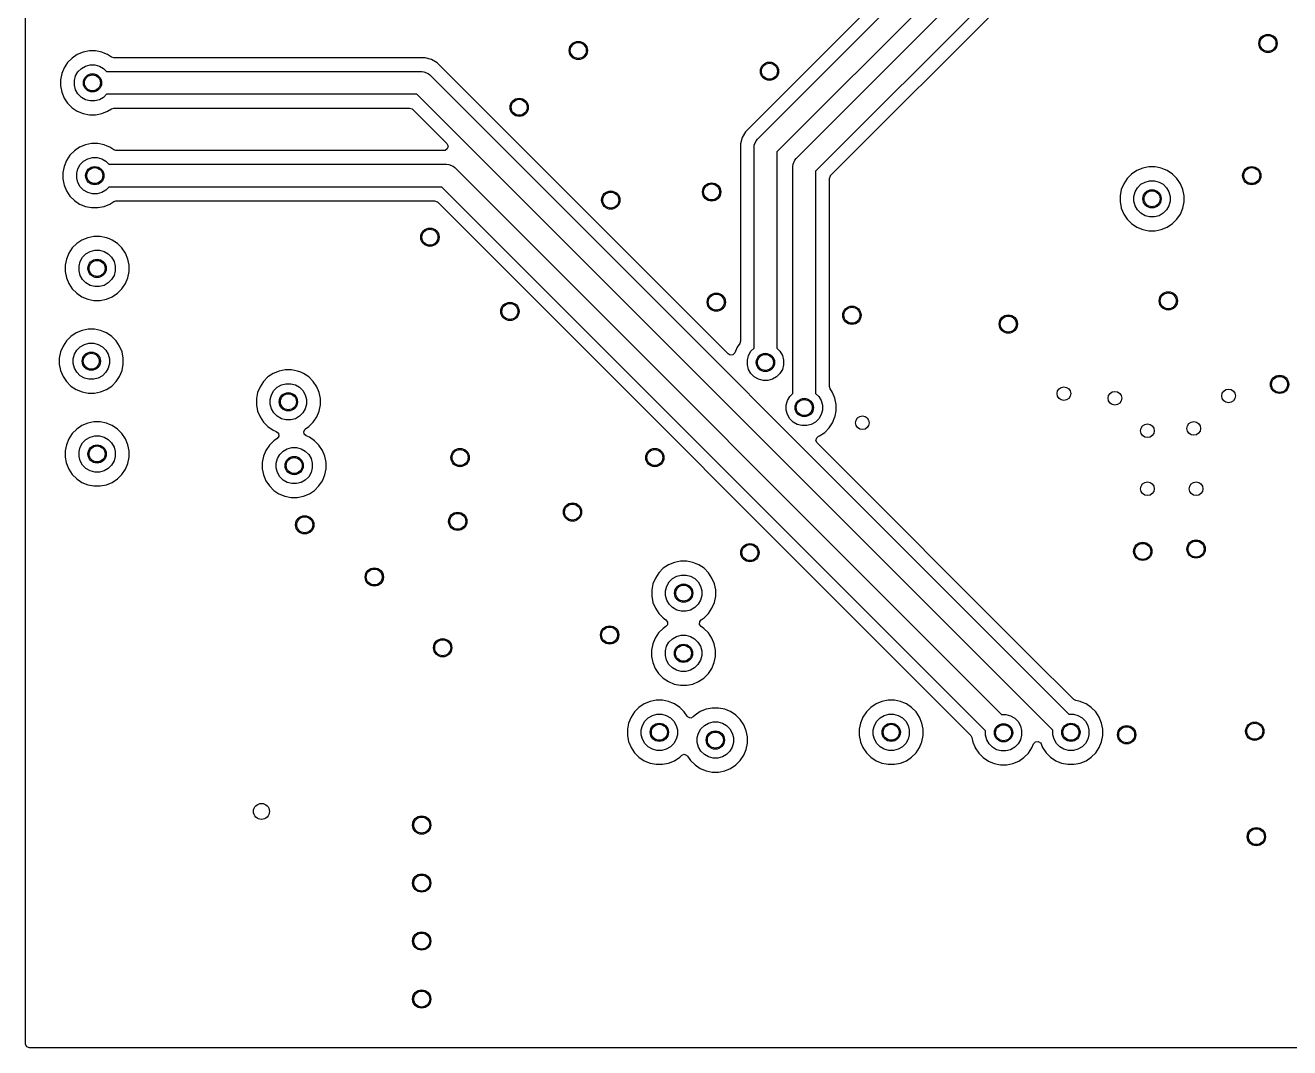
# Model space of a CAD drawing. Extents: x 4.82 to 6.81, y -4.86 to -2.87.
# Drawn here: x 4.823 to 5.914, y -4.857 to -3.975 of the extents above; entities that cross this region are included whole.
import ezdxf

# ---------------------------------------------------------------- set-up
doc = ezdxf.new("R2010")
doc.units = 0
doc.header["$MEASUREMENT"] = 0
doc.layers.add('BLACK', color=7, linetype='CONTINUOUS')

msp = doc.modelspace()

# ---------------------------------------------------------------- linework, layer by layer
at = {"layer": 'BLACK', "linetype": 'CONTINUOUS'}
for p, q in [((5.4545, -4.0734), (5.9629, -3.565)), ((5.974, -3.5818), (5.4713, -4.0845)), ((5.4879, -4.09), (5.8799, -3.698)), ((4.823, -4.0222), (4.823, -3.7097)), ((5.891, -3.7148), (5.5047, -4.101)), ((5.6786, -3.8326), (5.4441, -4.0671)), ((5.5176, -4.1049), (5.7325, -3.89)), ((4.8678, -4.0005), (4.8633, -4.0035)), ((4.8729, -3.9984), (4.8678, -4.0005)), ((4.8678, -4.0005), (4.8678, -4.0005)), ((4.8782, -3.9973), (4.8729, -3.9984)), ((4.8729, -3.9984), (4.8729, -3.9984)), ((4.8836, -3.9973), (4.8782, -3.9973)), ((4.8782, -3.9973), (4.8782, -3.9973)), ((4.8889, -3.9984), (4.8836, -3.9973)), ((4.8836, -3.9973), (4.8836, -3.9973)), ((4.8917, -3.9995), (4.8889, -3.9984)), ((4.8889, -3.9984), (4.8889, -3.9984)), ((4.8889, -3.9984), (4.8889, -3.9984)), ((4.894, -4.0005), (4.8917, -3.9995)), ((4.8972, -4.0027), (4.894, -4.0005)), ((4.894, -4.0005), (4.894, -4.0005)), ((4.894, -4.0005), (4.894, -4.0005)), ((4.8992, -4.0032), (4.8972, -4.0027)), ((4.8565, -4.0119), (4.8544, -4.0169)), ((4.8595, -4.0073), (4.8565, -4.0119)), ((4.8565, -4.0119), (4.8565, -4.0119)), ((4.8633, -4.0035), (4.8595, -4.0073)), ((4.8684, -4.0153), (4.8713, -4.0124)), ((4.8713, -4.0124), (4.8749, -4.0104)), ((4.8749, -4.0104), (4.8788, -4.0093)), ((4.8788, -4.0093), (4.883, -4.0093)), ((4.883, -4.0093), (4.8869, -4.0104)), ((4.8869, -4.0104), (4.8905, -4.0124)), ((4.8905, -4.0124), (4.8931, -4.0151)), ((5.1678, -4.0032), (4.8992, -4.0032)), ((5.1733, -4.0047), (5.1678, -4.0032)), ((5.1782, -4.0076), (5.1733, -4.0047)), ((5.1733, -4.0047), (5.1733, -4.0047)), ((5.4294, -4.2587), (5.1782, -4.0076)), ((4.823, -4.1822), (4.823, -4.0222)), ((4.8544, -4.0169), (4.8533, -4.0222)), ((4.8533, -4.0222), (4.8533, -4.0276)), ((4.8544, -4.0169), (4.8544, -4.0169)), ((4.8653, -4.0229), (4.8664, -4.0189)), ((4.8653, -4.027), (4.8653, -4.0229)), ((4.8664, -4.0189), (4.8684, -4.0153)), ((4.8931, -4.0151), (5.1649, -4.0151)), ((5.1649, -4.0151), (5.1668, -4.0153)), ((5.1668, -4.0153), (5.1704, -4.0167)), ((5.1704, -4.0167), (5.1704, -4.0167)), ((5.1704, -4.0167), (5.1719, -4.018)), ((5.1719, -4.018), (5.7232, -4.5693)), ((4.8533, -4.0276), (4.8544, -4.033)), ((4.8544, -4.033), (4.8544, -4.033)), ((4.8544, -4.033), (4.8565, -4.038)), ((4.8664, -4.0309), (4.8653, -4.027)), ((4.8684, -4.0345), (4.8664, -4.0309)), ((4.8713, -4.0374), (4.8684, -4.0345)), ((4.8931, -4.0348), (4.8905, -4.0374)), ((5.1608, -4.0348), (4.8931, -4.0348)), ((5.7093, -4.5832), (5.1608, -4.0348)), ((4.8565, -4.038), (4.8595, -4.0425)), ((4.8595, -4.0425), (4.8633, -4.0463)), ((4.8633, -4.0463), (4.8678, -4.0494)), ((4.8749, -4.0395), (4.8713, -4.0374)), ((4.8788, -4.0405), (4.8749, -4.0395)), ((4.883, -4.0405), (4.8788, -4.0405)), ((4.8869, -4.0395), (4.883, -4.0405)), ((4.8905, -4.0374), (4.8869, -4.0395)), ((4.8678, -4.0494), (4.8729, -4.0514)), ((4.8729, -4.0514), (4.8782, -4.0525)), ((4.8782, -4.0525), (4.8782, -4.0525)), ((4.8782, -4.0525), (4.8836, -4.0525)), ((4.8836, -4.0525), (4.8889, -4.0514)), ((4.8836, -4.0525), (4.8836, -4.0525)), ((4.8889, -4.0514), (4.894, -4.0494)), ((4.894, -4.0494), (4.8972, -4.0472)), ((4.8972, -4.0472), (4.8992, -4.0466)), ((4.8992, -4.0466), (5.1545, -4.0466)), ((5.1545, -4.0466), (5.1567, -4.0474)), ((5.1567, -4.0474), (5.157, -4.0476)), ((5.157, -4.0476), (5.1866, -4.0773)), ((5.4441, -4.0671), (5.4412, -4.072)), ((4.8749, -4.0784), (4.8698, -4.0805)), ((4.8802, -4.0773), (4.8749, -4.0784)), ((4.8749, -4.0784), (4.8749, -4.0784)), ((4.8856, -4.0773), (4.8802, -4.0773)), ((4.8802, -4.0773), (4.8802, -4.0773)), ((4.8909, -4.0784), (4.8856, -4.0773)), ((4.8856, -4.0773), (4.8856, -4.0773)), ((4.8937, -4.0795), (4.8909, -4.0784)), ((4.8909, -4.0784), (4.8909, -4.0784)), ((4.8909, -4.0784), (4.8909, -4.0784)), ((5.1866, -4.0773), (5.1876, -4.0794)), ((5.4412, -4.072), (5.4398, -4.0775)), ((5.4398, -4.0775), (5.4398, -4.2477)), ((5.4412, -4.072), (5.4412, -4.072)), ((5.4516, -4.0804), (5.4518, -4.0785)), ((5.4518, -4.0785), (5.4533, -4.0749)), ((5.4533, -4.0749), (5.4545, -4.0734)), ((5.4533, -4.0749), (5.4533, -4.0749)), ((4.8615, -4.0873), (4.8585, -4.0919)), ((4.8653, -4.0835), (4.8615, -4.0873)), ((4.8698, -4.0805), (4.8653, -4.0835)), ((4.8698, -4.0805), (4.8698, -4.0805)), ((4.8769, -4.0904), (4.8808, -4.0893)), ((4.8808, -4.0893), (4.885, -4.0893)), ((4.885, -4.0893), (4.8889, -4.0904)), ((4.896, -4.0805), (4.8937, -4.0795)), ((4.8992, -4.0827), (4.896, -4.0805)), ((4.896, -4.0805), (4.896, -4.0805)), ((4.896, -4.0805), (4.896, -4.0805)), ((4.9012, -4.0832), (4.8992, -4.0827)), ((5.1841, -4.0832), (4.9012, -4.0832)), ((5.185, -4.0831), (5.1841, -4.0832)), ((5.187, -4.0818), (5.185, -4.0831)), ((5.1876, -4.0794), (5.187, -4.0818)), ((5.4516, -4.2538), (5.4516, -4.0804)), ((5.4713, -4.0845), (5.4713, -4.2538)), ((5.4867, -4.0915), (5.4879, -4.09)), ((4.8564, -4.0969), (4.8553, -4.1022)), ((4.8585, -4.0919), (4.8564, -4.0969)), ((4.8564, -4.0969), (4.8564, -4.0969)), ((4.8585, -4.0919), (4.8585, -4.0919)), ((4.8673, -4.1029), (4.8684, -4.0989)), ((4.8684, -4.0989), (4.8704, -4.0953)), ((4.8704, -4.0953), (4.8733, -4.0924)), ((4.8733, -4.0924), (4.8769, -4.0904)), ((4.8889, -4.0904), (4.8925, -4.0924)), ((4.8925, -4.0924), (4.8951, -4.0951)), ((4.8951, -4.0951), (5.1864, -4.0951)), ((5.1864, -4.0951), (5.1884, -4.0953)), ((5.1884, -4.0953), (5.1919, -4.0967)), ((5.1919, -4.0967), (5.1919, -4.0967)), ((5.1919, -4.0967), (5.1934, -4.098)), ((5.1934, -4.098), (5.6651, -4.5697)), ((5.4851, -4.0969), (5.4852, -4.095)), ((5.4851, -4.2927), (5.4851, -4.0969)), ((5.4852, -4.095), (5.4867, -4.0915)), ((5.4867, -4.0915), (5.4867, -4.0915)), ((5.5047, -4.101), (5.5047, -4.2927)), ((5.7818, -4.1005), (5.7773, -4.1035)), ((5.7869, -4.0984), (5.7818, -4.1005)), ((5.7818, -4.1005), (5.7818, -4.1005)), ((5.7922, -4.0973), (5.7869, -4.0984)), ((5.7869, -4.0984), (5.7869, -4.0984)), ((5.7976, -4.0973), (5.7922, -4.0973)), ((5.7922, -4.0973), (5.7922, -4.0973)), ((5.8029, -4.0984), (5.7976, -4.0973)), ((5.7976, -4.0973), (5.7976, -4.0973)), ((5.8057, -4.0995), (5.8029, -4.0984)), ((5.8029, -4.0984), (5.8029, -4.0984)), ((5.8029, -4.0984), (5.8029, -4.0984)), ((5.808, -4.1005), (5.8057, -4.0995)), ((5.8125, -4.1035), (5.808, -4.1005)), ((5.808, -4.1005), (5.808, -4.1005)), ((5.808, -4.1005), (5.808, -4.1005)), ((4.8553, -4.1022), (4.8553, -4.1076)), ((4.8553, -4.1076), (4.8562, -4.1119)), ((4.8562, -4.1119), (4.8564, -4.113)), ((4.8673, -4.107), (4.8673, -4.1029)), ((4.8684, -4.1109), (4.8673, -4.107)), ((4.8704, -4.1145), (4.8684, -4.1109)), ((5.5166, -4.1073), (5.5174, -4.1051)), ((5.5166, -4.1222), (5.5166, -4.1073)), ((5.5174, -4.1051), (5.5176, -4.1049)), ((5.7705, -4.1119), (5.7684, -4.1169)), ((5.7735, -4.1073), (5.7705, -4.1119)), ((5.7705, -4.1119), (5.7705, -4.1119)), ((5.7773, -4.1035), (5.7735, -4.1073)), ((5.7853, -4.1124), (5.7889, -4.1104)), ((5.7889, -4.1104), (5.7928, -4.1093)), ((5.7928, -4.1093), (5.797, -4.1093)), ((5.797, -4.1093), (5.8009, -4.1104)), ((5.8009, -4.1104), (5.8045, -4.1124)), ((5.8163, -4.1073), (5.8125, -4.1035)), ((5.8193, -4.1119), (5.8163, -4.1073)), ((5.8214, -4.1169), (5.8193, -4.1119)), ((4.8564, -4.113), (4.8585, -4.118)), ((4.8585, -4.118), (4.8615, -4.1225)), ((4.8615, -4.1225), (4.8653, -4.1263)), ((4.8733, -4.1174), (4.8704, -4.1145)), ((4.8769, -4.1195), (4.8733, -4.1174)), ((4.8808, -4.1205), (4.8769, -4.1195)), ((4.885, -4.1205), (4.8808, -4.1205)), ((4.8889, -4.1195), (4.885, -4.1205)), ((4.8925, -4.1174), (4.8889, -4.1195)), ((4.8951, -4.1148), (4.8925, -4.1174)), ((5.1824, -4.1148), (4.8951, -4.1148)), ((5.6512, -4.5836), (5.1824, -4.1148)), ((5.5166, -4.2867), (5.5166, -4.1222)), ((5.7684, -4.1169), (5.7673, -4.1222)), ((5.7673, -4.1222), (5.7673, -4.1276)), ((5.7684, -4.1169), (5.7684, -4.1169)), ((5.7793, -4.1229), (5.7804, -4.1189)), ((5.7804, -4.1189), (5.7824, -4.1153)), ((5.7824, -4.1153), (5.7853, -4.1124)), ((5.8045, -4.1124), (5.8074, -4.1153)), ((5.8074, -4.1153), (5.8095, -4.1189)), ((5.8095, -4.1189), (5.8105, -4.1229)), ((5.8225, -4.1222), (5.8214, -4.1169)), ((5.8225, -4.1276), (5.8225, -4.1222)), ((4.8653, -4.1263), (4.8698, -4.1294)), ((4.8698, -4.1294), (4.8749, -4.1314)), ((4.8749, -4.1314), (4.8802, -4.1325)), ((4.8802, -4.1325), (4.8802, -4.1325)), ((4.8802, -4.1325), (4.8856, -4.1325)), ((4.8856, -4.1325), (4.8909, -4.1314)), ((4.8856, -4.1325), (4.8856, -4.1325)), ((4.8909, -4.1314), (4.896, -4.1294)), ((4.896, -4.1294), (4.8992, -4.1272)), ((4.8992, -4.1272), (4.9012, -4.1266)), ((4.9012, -4.1266), (5.176, -4.1266)), ((5.176, -4.1266), (5.1783, -4.1274)), ((5.1783, -4.1274), (5.1785, -4.1276)), ((5.1785, -4.1276), (5.6386, -4.5877)), ((5.7673, -4.1276), (5.7683, -4.1325)), ((5.7683, -4.1325), (5.7684, -4.133)), ((5.7684, -4.133), (5.7705, -4.138)), ((5.7793, -4.127), (5.7793, -4.1229)), ((5.7804, -4.1309), (5.7793, -4.127)), ((5.7824, -4.1345), (5.7804, -4.1309)), ((5.8095, -4.1309), (5.8074, -4.1345)), ((5.8105, -4.127), (5.8095, -4.1309)), ((5.8105, -4.1229), (5.8105, -4.127)), ((5.8193, -4.138), (5.8214, -4.133)), ((5.8214, -4.133), (5.8225, -4.1276)), ((5.7705, -4.138), (5.7735, -4.1425)), ((5.7735, -4.1425), (5.7773, -4.1463)), ((5.7853, -4.1374), (5.7824, -4.1345)), ((5.7889, -4.1395), (5.7853, -4.1374)), ((5.7928, -4.1405), (5.7889, -4.1395)), ((5.797, -4.1405), (5.7928, -4.1405)), ((5.8009, -4.1395), (5.797, -4.1405)), ((5.8045, -4.1374), (5.8009, -4.1395)), ((5.8074, -4.1345), (5.8045, -4.1374)), ((5.8125, -4.1463), (5.8163, -4.1425)), ((5.8163, -4.1425), (5.8193, -4.138)), ((5.7773, -4.1463), (5.7818, -4.1494)), ((5.7818, -4.1494), (5.7869, -4.1514)), ((5.7869, -4.1514), (5.7922, -4.1525)), ((5.7922, -4.1525), (5.7922, -4.1525)), ((5.7922, -4.1525), (5.7976, -4.1525)), ((5.7976, -4.1525), (5.8029, -4.1514)), ((5.7976, -4.1525), (5.7976, -4.1525)), ((5.8029, -4.1514), (5.808, -4.1494)), ((5.808, -4.1494), (5.8125, -4.1463)), ((4.8673, -4.1635), (4.8635, -4.1673)), ((4.8718, -4.1605), (4.8673, -4.1635)), ((4.8769, -4.1584), (4.8718, -4.1605)), ((4.8718, -4.1605), (4.8718, -4.1605)), ((4.8822, -4.1573), (4.8769, -4.1584)), ((4.8769, -4.1584), (4.8769, -4.1584)), ((4.8876, -4.1573), (4.8822, -4.1573)), ((4.8822, -4.1573), (4.8822, -4.1573)), ((4.8929, -4.1584), (4.8876, -4.1573)), ((4.8876, -4.1573), (4.8876, -4.1573)), ((4.8957, -4.1595), (4.8929, -4.1584)), ((4.8929, -4.1584), (4.8929, -4.1584)), ((4.8929, -4.1584), (4.8929, -4.1584)), ((4.898, -4.1605), (4.8957, -4.1595)), ((4.9025, -4.1635), (4.898, -4.1605)), ((4.898, -4.1605), (4.898, -4.1605)), ((4.898, -4.1605), (4.898, -4.1605)), ((4.9063, -4.1673), (4.9025, -4.1635)), ((4.8584, -4.1769), (4.8573, -4.1822)), ((4.8605, -4.1719), (4.8584, -4.1769)), ((4.8584, -4.1769), (4.8584, -4.1769)), ((4.8635, -4.1673), (4.8605, -4.1719)), ((4.8605, -4.1719), (4.8605, -4.1719)), ((4.8704, -4.1789), (4.8724, -4.1753)), ((4.8724, -4.1753), (4.8753, -4.1724)), ((4.8753, -4.1724), (4.8789, -4.1704)), ((4.8789, -4.1704), (4.8828, -4.1693)), ((4.8828, -4.1693), (4.887, -4.1693)), ((4.887, -4.1693), (4.8909, -4.1704)), ((4.8909, -4.1704), (4.8945, -4.1724)), ((4.8945, -4.1724), (4.8974, -4.1753)), ((4.8974, -4.1753), (4.8995, -4.1789)), ((4.9093, -4.1719), (4.9063, -4.1673)), ((4.9114, -4.1769), (4.9093, -4.1719)), ((4.9125, -4.1822), (4.9114, -4.1769)), ((4.823, -4.2622), (4.823, -4.1822)), ((4.8573, -4.1822), (4.8573, -4.1876)), ((4.8573, -4.1876), (4.8584, -4.193)), ((4.8693, -4.1829), (4.8704, -4.1789)), ((4.8693, -4.187), (4.8693, -4.1829)), ((4.8704, -4.1909), (4.8693, -4.187)), ((4.8995, -4.1789), (4.9005, -4.1829)), ((4.9005, -4.187), (4.8995, -4.1909)), ((4.9005, -4.1829), (4.9005, -4.187)), ((4.9114, -4.193), (4.9125, -4.1876)), ((4.9125, -4.1876), (4.9125, -4.1822)), ((4.8584, -4.193), (4.8584, -4.193)), ((4.8584, -4.193), (4.8605, -4.198)), ((4.8605, -4.198), (4.8635, -4.2025)), ((4.8724, -4.1945), (4.8704, -4.1909)), ((4.8753, -4.1974), (4.8724, -4.1945)), ((4.8789, -4.1995), (4.8753, -4.1974)), ((4.8945, -4.1974), (4.8909, -4.1995)), ((4.8974, -4.1945), (4.8945, -4.1974)), ((4.8995, -4.1909), (4.8974, -4.1945)), ((4.9063, -4.2025), (4.9093, -4.198)), ((4.9093, -4.198), (4.9114, -4.193)), ((4.8635, -4.2025), (4.8673, -4.2063)), ((4.8673, -4.2063), (4.8718, -4.2094)), ((4.8718, -4.2094), (4.8769, -4.2114)), ((4.8828, -4.2005), (4.8789, -4.1995)), ((4.887, -4.2005), (4.8828, -4.2005)), ((4.8909, -4.1995), (4.887, -4.2005)), ((4.8929, -4.2114), (4.898, -4.2094)), ((4.898, -4.2094), (4.9025, -4.2063)), ((4.9025, -4.2063), (4.9063, -4.2025)), ((4.8769, -4.2114), (4.8822, -4.2125)), ((4.8822, -4.2125), (4.8822, -4.2125)), ((4.8822, -4.2125), (4.8876, -4.2125)), ((4.8876, -4.2125), (4.8929, -4.2114)), ((4.8876, -4.2125), (4.8876, -4.2125)), ((4.8668, -4.2405), (4.8623, -4.2435)), ((4.8719, -4.2384), (4.8668, -4.2405)), ((4.8668, -4.2405), (4.8668, -4.2405)), ((4.8772, -4.2373), (4.8719, -4.2384)), ((4.8719, -4.2384), (4.8719, -4.2384)), ((4.8826, -4.2373), (4.8772, -4.2373)), ((4.8772, -4.2373), (4.8772, -4.2373)), ((4.8879, -4.2384), (4.8826, -4.2373)), ((4.8826, -4.2373), (4.8826, -4.2373)), ((4.8907, -4.2395), (4.8879, -4.2384)), ((4.8879, -4.2384), (4.8879, -4.2384)), ((4.8879, -4.2384), (4.8879, -4.2384)), ((4.893, -4.2405), (4.8907, -4.2395)), ((4.8975, -4.2435), (4.893, -4.2405)), ((4.893, -4.2405), (4.893, -4.2405)), ((4.893, -4.2405), (4.893, -4.2405)), ((4.8555, -4.2519), (4.8534, -4.2569)), ((4.8585, -4.2473), (4.8555, -4.2519)), ((4.8555, -4.2519), (4.8555, -4.2519)), ((4.8623, -4.2435), (4.8585, -4.2473)), ((4.8674, -4.2553), (4.8703, -4.2524)), ((4.8703, -4.2524), (4.8739, -4.2504)), ((4.8739, -4.2504), (4.8778, -4.2493)), ((4.8778, -4.2493), (4.882, -4.2493)), ((4.882, -4.2493), (4.8859, -4.2504)), ((4.8859, -4.2504), (4.8895, -4.2524)), ((4.8895, -4.2524), (4.8924, -4.2553)), ((4.9013, -4.2473), (4.8975, -4.2435)), ((4.9043, -4.2519), (4.9013, -4.2473)), ((4.9064, -4.2569), (4.9043, -4.2519)), ((5.437, -4.2529), (5.4351, -4.2576)), ((5.4392, -4.2497), (5.437, -4.2529)), ((5.437, -4.2529), (5.437, -4.2529)), ((5.4398, -4.2477), (5.4392, -4.2497)), ((4.823, -4.2972), (4.823, -4.2622)), ((4.8534, -4.2569), (4.8523, -4.2622)), ((4.8523, -4.2622), (4.8523, -4.2676)), ((4.8534, -4.2569), (4.8534, -4.2569)), ((4.8643, -4.2629), (4.8654, -4.2589)), ((4.8643, -4.267), (4.8643, -4.2629)), ((4.8654, -4.2589), (4.8674, -4.2553)), ((4.8924, -4.2553), (4.8945, -4.2589)), ((4.8945, -4.2589), (4.8955, -4.2629)), ((4.8955, -4.2629), (4.8955, -4.267)), ((4.9075, -4.2622), (4.9064, -4.2569)), ((4.9075, -4.2676), (4.9075, -4.2622)), ((5.4311, -4.2597), (5.4294, -4.2587)), ((5.4334, -4.2594), (5.4311, -4.2597)), ((5.4351, -4.2576), (5.4334, -4.2594)), ((5.4458, -4.2639), (5.4469, -4.26)), ((5.4458, -4.268), (5.4458, -4.2639)), ((5.4469, -4.26), (5.4489, -4.2564)), ((5.4489, -4.2564), (5.4516, -4.2538)), ((5.4713, -4.2538), (5.4739, -4.2564)), ((5.4739, -4.2564), (5.476, -4.26)), ((5.476, -4.26), (5.477, -4.2639)), ((5.477, -4.2639), (5.477, -4.268)), ((4.8523, -4.2676), (4.8534, -4.273)), ((4.8534, -4.273), (4.8534, -4.273)), ((4.8534, -4.273), (4.8555, -4.278)), ((4.8654, -4.2709), (4.8643, -4.267)), ((4.8674, -4.2745), (4.8654, -4.2709)), ((4.8703, -4.2774), (4.8674, -4.2745)), ((4.8924, -4.2745), (4.8895, -4.2774)), ((4.8945, -4.2709), (4.8924, -4.2745)), ((4.8955, -4.267), (4.8945, -4.2709)), ((4.9043, -4.278), (4.9064, -4.273)), ((4.9064, -4.273), (4.9075, -4.2676)), ((5.0368, -4.2755), (5.0323, -4.2785)), ((5.0419, -4.2734), (5.0368, -4.2755)), ((5.0368, -4.2755), (5.0368, -4.2755)), ((5.0472, -4.2723), (5.0419, -4.2734)), ((5.0419, -4.2734), (5.0419, -4.2734)), ((5.0526, -4.2723), (5.0472, -4.2723)), ((5.0472, -4.2723), (5.0472, -4.2723)), ((5.0579, -4.2734), (5.0526, -4.2723)), ((5.0526, -4.2723), (5.0526, -4.2723)), ((5.0607, -4.2745), (5.0579, -4.2734)), ((5.0579, -4.2734), (5.0579, -4.2734)), ((5.0579, -4.2734), (5.0579, -4.2734)), ((5.063, -4.2755), (5.0607, -4.2745)), ((5.0675, -4.2785), (5.063, -4.2755)), ((5.063, -4.2755), (5.063, -4.2755)), ((5.063, -4.2755), (5.063, -4.2755)), ((5.4469, -4.272), (5.4458, -4.268)), ((5.4489, -4.2756), (5.4469, -4.272)), ((5.476, -4.272), (5.4739, -4.2756)), ((5.477, -4.268), (5.476, -4.272)), ((4.8555, -4.278), (4.8585, -4.2825)), ((4.8585, -4.2825), (4.8623, -4.2863)), ((4.8623, -4.2863), (4.8668, -4.2894)), ((4.8739, -4.2795), (4.8703, -4.2774)), ((4.8778, -4.2805), (4.8739, -4.2795)), ((4.882, -4.2805), (4.8778, -4.2805)), ((4.8859, -4.2795), (4.882, -4.2805)), ((4.8895, -4.2774), (4.8859, -4.2795)), ((4.893, -4.2894), (4.8975, -4.2863)), ((4.8975, -4.2863), (4.9013, -4.2825)), ((4.9013, -4.2825), (4.9043, -4.278)), ((5.0285, -4.2823), (5.0255, -4.2869)), ((5.0323, -4.2785), (5.0285, -4.2823)), ((5.0403, -4.2874), (5.0439, -4.2854)), ((5.0439, -4.2854), (5.0478, -4.2843)), ((5.0478, -4.2843), (5.052, -4.2843)), ((5.052, -4.2843), (5.0559, -4.2854)), ((5.0559, -4.2854), (5.0595, -4.2874)), ((5.0713, -4.2823), (5.0675, -4.2785)), ((5.0743, -4.2869), (5.0713, -4.2823)), ((5.4518, -4.2785), (5.4489, -4.2756)), ((5.4554, -4.2805), (5.4518, -4.2785)), ((5.4594, -4.2816), (5.4554, -4.2805)), ((5.4635, -4.2816), (5.4594, -4.2816)), ((5.4675, -4.2805), (5.4635, -4.2816)), ((5.471, -4.2785), (5.4675, -4.2805)), ((5.4739, -4.2756), (5.471, -4.2785)), ((4.823, -4.3422), (4.823, -4.2972)), ((4.8668, -4.2894), (4.8719, -4.2914)), ((4.8719, -4.2914), (4.8772, -4.2925)), ((4.8772, -4.2925), (4.8772, -4.2925)), ((4.8772, -4.2925), (4.8826, -4.2925)), ((4.8826, -4.2925), (4.8879, -4.2914)), ((4.8826, -4.2925), (4.8826, -4.2925)), ((4.8879, -4.2914), (4.893, -4.2894)), ((5.0234, -4.2919), (5.0223, -4.2972)), ((5.0223, -4.2972), (5.0223, -4.3026)), ((5.0255, -4.2869), (5.0234, -4.2919)), ((5.0234, -4.2919), (5.0234, -4.2919)), ((5.0255, -4.2869), (5.0255, -4.2869)), ((5.0343, -4.2979), (5.0354, -4.2939)), ((5.0354, -4.2939), (5.0374, -4.2903)), ((5.0374, -4.2903), (5.0403, -4.2874)), ((5.0595, -4.2874), (5.0624, -4.2903)), ((5.0624, -4.2903), (5.0645, -4.2939)), ((5.0645, -4.2939), (5.0655, -4.2979)), ((5.0764, -4.2919), (5.0743, -4.2869)), ((5.0775, -4.2972), (5.0764, -4.2919)), ((5.0775, -4.3026), (5.0775, -4.2972)), ((5.4804, -4.2989), (5.4824, -4.2953)), ((5.4824, -4.2953), (5.4851, -4.2927)), ((5.5047, -4.2927), (5.5074, -4.2953)), ((5.5074, -4.2953), (5.5095, -4.2989)), ((5.5172, -4.2886), (5.5166, -4.2867)), ((5.5184, -4.2905), (5.5172, -4.2886)), ((5.5193, -4.2919), (5.5184, -4.2905)), ((5.5214, -4.2969), (5.5193, -4.2919)), ((5.5225, -4.3022), (5.5214, -4.2969)), ((5.0223, -4.3026), (5.0234, -4.308)), ((5.0234, -4.308), (5.0234, -4.308)), ((5.0234, -4.308), (5.0255, -4.313)), ((5.0343, -4.302), (5.0343, -4.2979)), ((5.0354, -4.3059), (5.0343, -4.302)), ((5.0374, -4.3095), (5.0354, -4.3059)), ((5.0645, -4.3059), (5.0624, -4.3095)), ((5.0655, -4.302), (5.0645, -4.3059)), ((5.0655, -4.2979), (5.0655, -4.302)), ((5.0743, -4.313), (5.0764, -4.308)), ((5.0764, -4.308), (5.0775, -4.3026)), ((5.4793, -4.3029), (5.4804, -4.2989)), ((5.4793, -4.307), (5.4793, -4.3029)), ((5.4804, -4.3109), (5.4793, -4.307)), ((5.5095, -4.2989), (5.5105, -4.3029)), ((5.5105, -4.307), (5.5095, -4.3109)), ((5.5105, -4.3029), (5.5105, -4.307)), ((5.5216, -4.3122), (5.5225, -4.3076)), ((5.5225, -4.3076), (5.5225, -4.3022)), ((4.8769, -4.3184), (4.8718, -4.3205)), ((4.8822, -4.3173), (4.8769, -4.3184)), ((4.8769, -4.3184), (4.8769, -4.3184)), ((4.8876, -4.3173), (4.8822, -4.3173)), ((4.8822, -4.3173), (4.8822, -4.3173)), ((4.8929, -4.3184), (4.8876, -4.3173)), ((4.8876, -4.3173), (4.8876, -4.3173)), ((4.8957, -4.3195), (4.8929, -4.3184)), ((4.8929, -4.3184), (4.8929, -4.3184)), ((4.8929, -4.3184), (4.8929, -4.3184)), ((5.0255, -4.313), (5.0255, -4.313)), ((5.0255, -4.313), (5.0285, -4.3175)), ((5.0285, -4.3175), (5.0323, -4.3213)), ((5.0403, -4.3124), (5.0374, -4.3095)), ((5.0439, -4.3145), (5.0403, -4.3124)), ((5.0478, -4.3155), (5.0439, -4.3145)), ((5.052, -4.3155), (5.0478, -4.3155)), ((5.0559, -4.3145), (5.052, -4.3155)), ((5.0595, -4.3124), (5.0559, -4.3145)), ((5.0624, -4.3095), (5.0595, -4.3124)), ((5.0675, -4.3213), (5.0713, -4.3175)), ((5.0713, -4.3175), (5.0743, -4.313)), ((5.4824, -4.3145), (5.4804, -4.3109)), ((5.4853, -4.3174), (5.4824, -4.3145)), ((5.4889, -4.3195), (5.4853, -4.3174)), ((5.5045, -4.3174), (5.5009, -4.3195)), ((5.5074, -4.3145), (5.5045, -4.3174)), ((5.5095, -4.3109), (5.5074, -4.3145)), ((5.5163, -4.3225), (5.5193, -4.318)), ((5.5193, -4.318), (5.5214, -4.313)), ((5.5214, -4.313), (5.5216, -4.3122)), ((4.8635, -4.3273), (4.8605, -4.3319)), ((4.8673, -4.3235), (4.8635, -4.3273)), ((4.8718, -4.3205), (4.8673, -4.3235)), ((4.8718, -4.3205), (4.8718, -4.3205)), ((4.8789, -4.3304), (4.8828, -4.3293)), ((4.8828, -4.3293), (4.887, -4.3293)), ((4.887, -4.3293), (4.8909, -4.3304)), ((4.898, -4.3205), (4.8957, -4.3195)), ((4.9025, -4.3235), (4.898, -4.3205)), ((4.898, -4.3205), (4.898, -4.3205)), ((4.898, -4.3205), (4.898, -4.3205)), ((4.9063, -4.3273), (4.9025, -4.3235)), ((4.9093, -4.3319), (4.9063, -4.3273)), ((5.0323, -4.3213), (5.0368, -4.3244)), ((5.0368, -4.3244), (5.0395, -4.3255)), ((5.0395, -4.3255), (5.0413, -4.3271)), ((5.0416, -4.3295), (5.0403, -4.3315)), ((5.0413, -4.3271), (5.0416, -4.3295)), ((5.0632, -4.3254), (5.0645, -4.3234)), ((5.0635, -4.3278), (5.0632, -4.3254)), ((5.0653, -4.3294), (5.0635, -4.3278)), ((5.0645, -4.3234), (5.0647, -4.3232)), ((5.0647, -4.3232), (5.0675, -4.3213)), ((5.068, -4.3305), (5.0653, -4.3294)), ((5.4928, -4.3205), (5.4889, -4.3195)), ((5.497, -4.3205), (5.4928, -4.3205)), ((5.5009, -4.3195), (5.497, -4.3205)), ((5.5056, -4.3309), (5.5072, -4.3297)), ((5.5072, -4.3297), (5.508, -4.3294)), ((5.508, -4.3294), (5.5125, -4.3263)), ((5.5125, -4.3263), (5.5163, -4.3225)), ((4.8584, -4.3369), (4.8573, -4.3422)), ((4.8605, -4.3319), (4.8584, -4.3369)), ((4.8584, -4.3369), (4.8584, -4.3369)), ((4.8605, -4.3319), (4.8605, -4.3319)), ((4.8693, -4.3429), (4.8704, -4.3389)), ((4.8704, -4.3389), (4.8724, -4.3353)), ((4.8724, -4.3353), (4.8753, -4.3324)), ((4.8753, -4.3324), (4.8789, -4.3304)), ((4.8909, -4.3304), (4.8945, -4.3324)), ((4.8945, -4.3324), (4.8974, -4.3353)), ((4.8974, -4.3353), (4.8995, -4.3389)), ((4.8995, -4.3389), (4.9005, -4.3429)), ((4.9114, -4.3369), (4.9093, -4.3319)), ((4.9125, -4.3422), (4.9114, -4.3369)), ((5.0335, -4.3373), (5.0305, -4.3419)), ((5.0373, -4.3335), (5.0335, -4.3373)), ((5.0401, -4.3316), (5.0373, -4.3335)), ((5.0403, -4.3315), (5.0401, -4.3316)), ((5.0453, -4.3424), (5.0489, -4.3404)), ((5.0489, -4.3404), (5.0528, -4.3393)), ((5.0528, -4.3393), (5.057, -4.3393)), ((5.057, -4.3393), (5.0609, -4.3404)), ((5.0609, -4.3404), (5.0645, -4.3424)), ((5.0725, -4.3335), (5.068, -4.3305)), ((5.068, -4.3305), (5.068, -4.3305)), ((5.068, -4.3305), (5.068, -4.3305)), ((5.0763, -4.3373), (5.0725, -4.3335)), ((5.0793, -4.3419), (5.0763, -4.3373)), ((5.505, -4.3332), (5.5056, -4.3309)), ((5.506, -4.3354), (5.505, -4.3332)), ((5.6906, -4.52), (5.506, -4.3354)), ((4.823, -4.514), (4.823, -4.3422)), ((4.8573, -4.3422), (4.8573, -4.3476)), ((4.8573, -4.3476), (4.8582, -4.3522)), ((4.8693, -4.347), (4.8693, -4.3429)), ((4.8704, -4.3509), (4.8693, -4.347)), ((4.8724, -4.3545), (4.8704, -4.3509)), ((4.8995, -4.3509), (4.8974, -4.3545)), ((4.9005, -4.347), (4.8995, -4.3509)), ((4.9005, -4.3429), (4.9005, -4.347)), ((4.9114, -4.353), (4.9125, -4.3476)), ((4.9125, -4.3476), (4.9125, -4.3422)), ((5.0284, -4.3469), (5.0273, -4.3522)), ((5.0305, -4.3419), (5.0284, -4.3469)), ((5.0284, -4.3469), (5.0284, -4.3469)), ((5.0305, -4.3419), (5.0305, -4.3419)), ((5.0393, -4.3529), (5.0404, -4.3489)), ((5.0404, -4.3489), (5.0424, -4.3453)), ((5.0424, -4.3453), (5.0453, -4.3424)), ((5.0645, -4.3424), (5.0674, -4.3453)), ((5.0674, -4.3453), (5.0695, -4.3489)), ((5.0695, -4.3489), (5.0705, -4.3529)), ((5.0814, -4.3469), (5.0793, -4.3419)), ((5.0825, -4.3522), (5.0814, -4.3469)), ((4.8582, -4.3522), (4.8584, -4.353)), ((4.8584, -4.353), (4.8605, -4.358)), ((4.8605, -4.358), (4.8635, -4.3625)), ((4.8635, -4.3625), (4.8673, -4.3663)), ((4.8753, -4.3574), (4.8724, -4.3545)), ((4.8789, -4.3595), (4.8753, -4.3574)), ((4.8828, -4.3605), (4.8789, -4.3595)), ((4.887, -4.3605), (4.8828, -4.3605)), ((4.8909, -4.3595), (4.887, -4.3605)), ((4.8945, -4.3574), (4.8909, -4.3595)), ((4.8974, -4.3545), (4.8945, -4.3574)), ((4.9025, -4.3663), (4.9063, -4.3625)), ((4.9063, -4.3625), (4.9093, -4.358)), ((4.9093, -4.358), (4.9114, -4.353)), ((5.0273, -4.3522), (5.0273, -4.3576)), ((5.0273, -4.3576), (5.0284, -4.363)), ((5.0393, -4.357), (5.0393, -4.3529)), ((5.0404, -4.3609), (5.0393, -4.357)), ((5.0424, -4.3645), (5.0404, -4.3609)), ((5.0695, -4.3609), (5.0674, -4.3645)), ((5.0705, -4.357), (5.0695, -4.3609)), ((5.0705, -4.3529), (5.0705, -4.357)), ((5.0814, -4.363), (5.0825, -4.3576)), ((5.0825, -4.3576), (5.0825, -4.3522)), ((4.8673, -4.3663), (4.8718, -4.3694)), ((4.8718, -4.3694), (4.8769, -4.3714)), ((4.8769, -4.3714), (4.8822, -4.3725)), ((4.8822, -4.3725), (4.8822, -4.3725)), ((4.8822, -4.3725), (4.8876, -4.3725)), ((4.8876, -4.3725), (4.8929, -4.3714)), ((4.8876, -4.3725), (4.8876, -4.3725)), ((4.8929, -4.3714), (4.898, -4.3694)), ((4.898, -4.3694), (4.9025, -4.3663)), ((5.0284, -4.363), (5.0284, -4.363)), ((5.0284, -4.363), (5.0305, -4.368)), ((5.0305, -4.368), (5.0335, -4.3725)), ((5.0335, -4.3725), (5.0373, -4.3763)), ((5.0453, -4.3674), (5.0424, -4.3645)), ((5.0489, -4.3695), (5.0453, -4.3674)), ((5.0528, -4.3705), (5.0489, -4.3695)), ((5.057, -4.3705), (5.0528, -4.3705)), ((5.0609, -4.3695), (5.057, -4.3705)), ((5.0645, -4.3674), (5.0609, -4.3695)), ((5.0674, -4.3645), (5.0645, -4.3674)), ((5.0725, -4.3763), (5.0763, -4.3725)), ((5.0763, -4.3725), (5.0793, -4.368)), ((5.0793, -4.368), (5.0814, -4.363)), ((5.0373, -4.3763), (5.0418, -4.3794)), ((5.0418, -4.3794), (5.0469, -4.3814)), ((5.0469, -4.3814), (5.0522, -4.3825)), ((5.0522, -4.3825), (5.0522, -4.3825)), ((5.0522, -4.3825), (5.0576, -4.3825)), ((5.0576, -4.3825), (5.0629, -4.3814)), ((5.0576, -4.3825), (5.0576, -4.3825)), ((5.0629, -4.3814), (5.068, -4.3794)), ((5.068, -4.3794), (5.0725, -4.3763)), ((5.3829, -4.4384), (5.3778, -4.4405)), ((5.3882, -4.4373), (5.3829, -4.4384)), ((5.3829, -4.4384), (5.3829, -4.4384)), ((5.3936, -4.4373), (5.3882, -4.4373)), ((5.3882, -4.4373), (5.3882, -4.4373)), ((5.3989, -4.4384), (5.3936, -4.4373)), ((5.3936, -4.4373), (5.3936, -4.4373)), ((5.4017, -4.4395), (5.3989, -4.4384)), ((5.3989, -4.4384), (5.3989, -4.4384)), ((5.3989, -4.4384), (5.3989, -4.4384)), ((5.3695, -4.4473), (5.3665, -4.4519)), ((5.3733, -4.4435), (5.3695, -4.4473)), ((5.3778, -4.4405), (5.3733, -4.4435)), ((5.3778, -4.4405), (5.3778, -4.4405)), ((5.3849, -4.4504), (5.3888, -4.4493)), ((5.3888, -4.4493), (5.393, -4.4493)), ((5.393, -4.4493), (5.3969, -4.4504)), ((5.404, -4.4405), (5.4017, -4.4395)), ((5.4085, -4.4435), (5.404, -4.4405)), ((5.404, -4.4405), (5.404, -4.4405)), ((5.404, -4.4405), (5.404, -4.4405)), ((5.4123, -4.4473), (5.4085, -4.4435)), ((5.4153, -4.4519), (5.4123, -4.4473)), ((5.3644, -4.4569), (5.3633, -4.4622)), ((5.3665, -4.4519), (5.3644, -4.4569)), ((5.3644, -4.4569), (5.3644, -4.4569)), ((5.3665, -4.4519), (5.3665, -4.4519)), ((5.3753, -4.4629), (5.3764, -4.4589)), ((5.3764, -4.4589), (5.3784, -4.4553)), ((5.3784, -4.4553), (5.3813, -4.4524)), ((5.3813, -4.4524), (5.3849, -4.4504)), ((5.3969, -4.4504), (5.4005, -4.4524)), ((5.4005, -4.4524), (5.4034, -4.4553)), ((5.4034, -4.4553), (5.4055, -4.4589)), ((5.4055, -4.4589), (5.4065, -4.4629)), ((5.4174, -4.4569), (5.4153, -4.4519)), ((5.4185, -4.4622), (5.4174, -4.4569)), ((5.3633, -4.4622), (5.3633, -4.4676)), ((5.3633, -4.4676), (5.3644, -4.473)), ((5.3753, -4.467), (5.3753, -4.4629)), ((5.3764, -4.4709), (5.3753, -4.467)), ((5.3784, -4.4745), (5.3764, -4.4709)), ((5.4055, -4.4709), (5.4034, -4.4745)), ((5.4065, -4.467), (5.4055, -4.4709)), ((5.4065, -4.4629), (5.4065, -4.467)), ((5.4174, -4.473), (5.4185, -4.4676)), ((5.4185, -4.4676), (5.4185, -4.4622)), ((5.3644, -4.473), (5.3644, -4.473)), ((5.3644, -4.473), (5.3665, -4.478)), ((5.3665, -4.478), (5.3695, -4.4825)), ((5.3695, -4.4825), (5.3733, -4.4863)), ((5.3813, -4.4774), (5.3784, -4.4745)), ((5.3849, -4.4795), (5.3813, -4.4774)), ((5.3888, -4.4805), (5.3849, -4.4795)), ((5.393, -4.4805), (5.3888, -4.4805)), ((5.3969, -4.4795), (5.393, -4.4805)), ((5.4005, -4.4774), (5.3969, -4.4795)), ((5.4034, -4.4745), (5.4005, -4.4774)), ((5.4085, -4.4863), (5.4123, -4.4825)), ((5.4123, -4.4825), (5.4153, -4.478)), ((5.4153, -4.478), (5.4174, -4.473)), ((5.3733, -4.4863), (5.3756, -4.4879)), ((5.3756, -4.4879), (5.377, -4.4898)), ((5.3769, -4.4922), (5.3756, -4.4937)), ((5.377, -4.4898), (5.3769, -4.4922)), ((5.4046, -4.4919), (5.4048, -4.4895)), ((5.406, -4.4938), (5.4046, -4.4919)), ((5.4048, -4.4895), (5.406, -4.488)), ((5.406, -4.488), (5.4085, -4.4863)), ((5.3663, -4.5037), (5.3642, -4.5087)), ((5.3693, -4.4992), (5.3663, -4.5037)), ((5.3663, -4.5037), (5.3663, -4.5037)), ((5.3732, -4.4953), (5.3693, -4.4992)), ((5.3756, -4.4937), (5.3732, -4.4953)), ((5.3782, -4.5072), (5.3812, -4.5043)), ((5.3812, -4.5043), (5.3847, -4.5022)), ((5.3847, -4.5022), (5.3887, -4.5011)), ((5.3887, -4.5011), (5.3928, -4.5011)), ((5.3928, -4.5011), (5.3968, -4.5022)), ((5.3968, -4.5022), (5.4003, -4.5043)), ((5.4003, -4.5043), (5.4032, -4.5072)), ((5.4083, -4.4953), (5.406, -4.4938)), ((5.4122, -4.4992), (5.4083, -4.4953)), ((5.4152, -4.5037), (5.4122, -4.4992)), ((5.4173, -4.5087), (5.4152, -4.5037)), ((4.823, -4.5822), (4.823, -4.514)), ((5.3642, -4.5087), (5.3632, -4.514)), ((5.3632, -4.514), (5.3632, -4.5195)), ((5.3642, -4.5087), (5.3642, -4.5087)), ((5.3751, -4.5147), (5.3762, -4.5107)), ((5.3751, -4.5188), (5.3751, -4.5147)), ((5.3762, -4.5107), (5.3782, -4.5072)), ((5.4032, -4.5072), (5.4053, -4.5107)), ((5.4053, -4.5107), (5.4064, -4.5147)), ((5.4064, -4.5147), (5.4064, -4.5188)), ((5.4183, -4.514), (5.4173, -4.5087)), ((5.4183, -4.5195), (5.4183, -4.514)), ((5.3632, -4.5195), (5.3642, -4.5248)), ((5.3642, -4.5248), (5.3642, -4.5248)), ((5.3642, -4.5248), (5.3663, -4.5298)), ((5.3762, -4.5228), (5.3751, -4.5188)), ((5.3782, -4.5263), (5.3762, -4.5228)), ((5.3812, -4.5293), (5.3782, -4.5263)), ((5.4032, -4.5263), (5.4003, -4.5293)), ((5.4053, -4.5228), (5.4032, -4.5263)), ((5.4064, -4.5188), (5.4053, -4.5228)), ((5.4152, -4.5298), (5.4173, -4.5248)), ((5.4173, -4.5248), (5.4183, -4.5195)), ((5.7273, -4.5567), (5.6906, -4.52)), ((5.3663, -4.5298), (5.3693, -4.5343)), ((5.3693, -4.5343), (5.3732, -4.5382)), ((5.3847, -4.5313), (5.3812, -4.5293)), ((5.3887, -4.5324), (5.3847, -4.5313)), ((5.3928, -4.5324), (5.3887, -4.5324)), ((5.3968, -4.5313), (5.3928, -4.5324)), ((5.4003, -4.5293), (5.3968, -4.5313)), ((5.4083, -4.5382), (5.4122, -4.5343)), ((5.4122, -4.5343), (5.4152, -4.5298)), ((5.3732, -4.5382), (5.3777, -4.5412)), ((5.3777, -4.5412), (5.3827, -4.5433)), ((5.3827, -4.5433), (5.388, -4.5443)), ((5.388, -4.5443), (5.388, -4.5443)), ((5.388, -4.5443), (5.3935, -4.5443)), ((5.3935, -4.5443), (5.3988, -4.5433)), ((5.3935, -4.5443), (5.3935, -4.5443)), ((5.3988, -4.5433), (5.4038, -4.5412)), ((5.4038, -4.5412), (5.4083, -4.5382)), ((5.3619, -4.5584), (5.3568, -4.5605)), ((5.3672, -4.5573), (5.3619, -4.5584)), ((5.3619, -4.5584), (5.3619, -4.5584)), ((5.3726, -4.5573), (5.3672, -4.5573)), ((5.3672, -4.5573), (5.3672, -4.5573)), ((5.3779, -4.5584), (5.3726, -4.5573)), ((5.3726, -4.5573), (5.3726, -4.5573)), ((5.3807, -4.5595), (5.3779, -4.5584)), ((5.3779, -4.5584), (5.3779, -4.5584)), ((5.3779, -4.5584), (5.3779, -4.5584)), ((5.5619, -4.5584), (5.5568, -4.5605)), ((5.5672, -4.5573), (5.5619, -4.5584)), ((5.5619, -4.5584), (5.5619, -4.5584)), ((5.5726, -4.5573), (5.5672, -4.5573)), ((5.5672, -4.5573), (5.5672, -4.5573)), ((5.5779, -4.5584), (5.5726, -4.5573)), ((5.5726, -4.5573), (5.5726, -4.5573)), ((5.5807, -4.5595), (5.5779, -4.5584)), ((5.5779, -4.5584), (5.5779, -4.5584)), ((5.5779, -4.5584), (5.5779, -4.5584)), ((5.7291, -4.5576), (5.7273, -4.5567)), ((5.7329, -4.5584), (5.7291, -4.5576)), ((5.735, -4.5593), (5.7329, -4.5584)), ((5.7329, -4.5584), (5.7329, -4.5584)), ((5.7329, -4.5584), (5.7329, -4.5584)), ((5.3485, -4.5673), (5.3455, -4.5719)), ((5.3523, -4.5635), (5.3485, -4.5673)), ((5.3568, -4.5605), (5.3523, -4.5635)), ((5.3568, -4.5605), (5.3568, -4.5605)), ((5.3639, -4.5704), (5.3678, -4.5693)), ((5.3678, -4.5693), (5.372, -4.5693)), ((5.372, -4.5693), (5.3759, -4.5704)), ((5.383, -4.5605), (5.3807, -4.5595)), ((5.3875, -4.5635), (5.383, -4.5605)), ((5.383, -4.5605), (5.383, -4.5605)), ((5.383, -4.5605), (5.383, -4.5605)), ((5.3913, -4.5673), (5.3875, -4.5635)), ((5.3938, -4.5711), (5.3913, -4.5673)), ((5.3913, -4.5673), (5.3913, -4.5673)), ((5.3913, -4.5673), (5.3913, -4.5673)), ((5.4052, -4.5671), (5.4007, -4.5702)), ((5.4102, -4.5651), (5.4052, -4.5671)), ((5.4052, -4.5671), (5.4052, -4.5671)), ((5.4155, -4.564), (5.4102, -4.5651)), ((5.4102, -4.5651), (5.4102, -4.5651)), ((5.421, -4.564), (5.4155, -4.564)), ((5.4155, -4.564), (5.4155, -4.564)), ((5.4263, -4.5651), (5.421, -4.564)), ((5.421, -4.564), (5.421, -4.564)), ((5.429, -4.5662), (5.4263, -4.5651)), ((5.4263, -4.5651), (5.4263, -4.5651)), ((5.4263, -4.5651), (5.4263, -4.5651)), ((5.4313, -4.5671), (5.429, -4.5662)), ((5.4358, -4.5702), (5.4313, -4.5671)), ((5.4313, -4.5671), (5.4313, -4.5671)), ((5.4313, -4.5671), (5.4313, -4.5671)), ((5.5485, -4.5673), (5.5455, -4.5719)), ((5.5523, -4.5635), (5.5485, -4.5673)), ((5.5568, -4.5605), (5.5523, -4.5635)), ((5.5568, -4.5605), (5.5568, -4.5605)), ((5.5639, -4.5704), (5.5678, -4.5693)), ((5.5678, -4.5693), (5.572, -4.5693)), ((5.572, -4.5693), (5.5759, -4.5704)), ((5.583, -4.5605), (5.5807, -4.5595)), ((5.5875, -4.5635), (5.583, -4.5605)), ((5.583, -4.5605), (5.583, -4.5605)), ((5.583, -4.5605), (5.583, -4.5605)), ((5.5913, -4.5673), (5.5875, -4.5635)), ((5.5943, -4.5719), (5.5913, -4.5673)), ((5.6651, -4.5697), (5.6689, -4.5697)), ((5.6689, -4.5697), (5.6729, -4.5708)), ((5.7232, -4.5693), (5.727, -4.5693)), ((5.727, -4.5693), (5.7309, -4.5704)), ((5.738, -4.5605), (5.735, -4.5593)), ((5.7425, -4.5635), (5.738, -4.5605)), ((5.738, -4.5605), (5.738, -4.5605)), ((5.738, -4.5605), (5.738, -4.5605)), ((5.7463, -4.5673), (5.7425, -4.5635)), ((5.7493, -4.5719), (5.7463, -4.5673)), ((5.3434, -4.5769), (5.3423, -4.5822)), ((5.3455, -4.5719), (5.3434, -4.5769)), ((5.3434, -4.5769), (5.3434, -4.5769)), ((5.3455, -4.5719), (5.3455, -4.5719)), ((5.3543, -4.5829), (5.3554, -4.5789)), ((5.3554, -4.5789), (5.3574, -4.5753)), ((5.3574, -4.5753), (5.3603, -4.5724)), ((5.3603, -4.5724), (5.3639, -4.5704)), ((5.3759, -4.5704), (5.3795, -4.5724)), ((5.3795, -4.5724), (5.3824, -4.5753)), ((5.3824, -4.5753), (5.3845, -4.5789)), ((5.3845, -4.5789), (5.3855, -4.5829)), ((5.3947, -4.572), (5.3938, -4.5711)), ((5.397, -4.5726), (5.3947, -4.572)), ((5.3992, -4.5716), (5.397, -4.5726)), ((5.4007, -4.5702), (5.3992, -4.5716)), ((5.4057, -4.582), (5.4087, -4.5791)), ((5.4087, -4.5791), (5.4122, -4.577)), ((5.4122, -4.577), (5.4162, -4.576)), ((5.4162, -4.576), (5.4203, -4.576)), ((5.4203, -4.576), (5.4243, -4.577)), ((5.4243, -4.577), (5.4278, -4.5791)), ((5.4278, -4.5791), (5.4307, -4.582)), ((5.4397, -4.574), (5.4358, -4.5702)), ((5.4427, -4.5785), (5.4397, -4.574)), ((5.4442, -4.5822), (5.4427, -4.5785)), ((5.5434, -4.5769), (5.5423, -4.5822)), ((5.5455, -4.5719), (5.5434, -4.5769)), ((5.5434, -4.5769), (5.5434, -4.5769)), ((5.5455, -4.5719), (5.5455, -4.5719)), ((5.5543, -4.5829), (5.5554, -4.5789)), ((5.5554, -4.5789), (5.5574, -4.5753)), ((5.5574, -4.5753), (5.5603, -4.5724)), ((5.5603, -4.5724), (5.5639, -4.5704)), ((5.5759, -4.5704), (5.5795, -4.5724)), ((5.5795, -4.5724), (5.5824, -4.5753)), ((5.5824, -4.5753), (5.5845, -4.5789)), ((5.5845, -4.5789), (5.5855, -4.5829)), ((5.5964, -4.5769), (5.5943, -4.5719)), ((5.5975, -4.5822), (5.5964, -4.5769)), ((5.6729, -4.5708), (5.6764, -4.5728)), ((5.6764, -4.5728), (5.6793, -4.5757)), ((5.6793, -4.5757), (5.6814, -4.5793)), ((5.6814, -4.5793), (5.6824, -4.5833)), ((5.7309, -4.5704), (5.7345, -4.5724)), ((5.7345, -4.5724), (5.7374, -4.5753)), ((5.7374, -4.5753), (5.7395, -4.5789)), ((5.7395, -4.5789), (5.7405, -4.5829)), ((5.7514, -4.5769), (5.7493, -4.5719)), ((5.7525, -4.5822), (5.7514, -4.5769)), ((4.823, -4.6772), (4.823, -4.5822)), ((5.3423, -4.5822), (5.3423, -4.5876)), ((5.3423, -4.5876), (5.3434, -4.593)), ((5.3543, -4.587), (5.3543, -4.5829)), ((5.3554, -4.5909), (5.3543, -4.587)), ((5.3574, -4.5945), (5.3554, -4.5909)), ((5.3845, -4.5909), (5.3824, -4.5945)), ((5.3855, -4.587), (5.3845, -4.5909)), ((5.3855, -4.5829), (5.3855, -4.587)), ((5.4026, -4.5895), (5.4037, -4.5856)), ((5.4026, -4.5936), (5.4026, -4.5895)), ((5.4037, -4.5856), (5.4057, -4.582)), ((5.4307, -4.582), (5.4328, -4.5856)), ((5.4328, -4.5856), (5.4339, -4.5895)), ((5.4339, -4.5895), (5.4339, -4.5936)), ((5.4448, -4.5835), (5.4442, -4.5822)), ((5.4458, -4.5889), (5.4448, -4.5835)), ((5.4458, -4.5943), (5.4458, -4.5889)), ((5.5423, -4.5822), (5.5423, -4.5876)), ((5.5423, -4.5876), (5.5434, -4.593)), ((5.5543, -4.587), (5.5543, -4.5829)), ((5.5554, -4.5909), (5.5543, -4.587)), ((5.5574, -4.5945), (5.5554, -4.5909)), ((5.5845, -4.5909), (5.5824, -4.5945)), ((5.5855, -4.587), (5.5845, -4.5909)), ((5.5855, -4.5829), (5.5855, -4.587)), ((5.5964, -4.593), (5.5975, -4.5876)), ((5.5975, -4.5876), (5.5975, -4.5822)), ((5.6386, -4.5877), (5.6395, -4.5895)), ((5.6395, -4.5895), (5.6403, -4.5934)), ((5.6512, -4.5874), (5.6512, -4.5836)), ((5.6523, -4.5913), (5.6512, -4.5874)), ((5.6543, -4.5949), (5.6523, -4.5913)), ((5.6814, -4.5913), (5.6793, -4.5949)), ((5.6824, -4.5874), (5.6814, -4.5913)), ((5.6824, -4.5833), (5.6824, -4.5874)), ((5.7093, -4.587), (5.7093, -4.5832)), ((5.7104, -4.5909), (5.7093, -4.587)), ((5.7124, -4.5945), (5.7104, -4.5909)), ((5.7395, -4.5909), (5.7374, -4.5945)), ((5.7405, -4.587), (5.7395, -4.5909)), ((5.7405, -4.5829), (5.7405, -4.587)), ((5.7514, -4.593), (5.7525, -4.5876)), ((5.7525, -4.5876), (5.7525, -4.5822)), ((5.7525, -4.5822), (5.7525, -4.5822)), ((5.3434, -4.593), (5.3434, -4.593)), ((5.3434, -4.593), (5.3435, -4.5934)), ((5.3435, -4.5934), (5.3455, -4.598)), ((5.3455, -4.598), (5.3455, -4.598)), ((5.3455, -4.598), (5.3485, -4.6025)), ((5.3485, -4.6025), (5.3523, -4.6063)), ((5.3603, -4.5974), (5.3574, -4.5945)), ((5.3639, -4.5995), (5.3603, -4.5974)), ((5.3678, -4.6005), (5.3639, -4.5995)), ((5.372, -4.6005), (5.3678, -4.6005)), ((5.3759, -4.5995), (5.372, -4.6005)), ((5.3795, -4.5974), (5.3759, -4.5995)), ((5.3824, -4.5945), (5.3795, -4.5974)), ((5.4037, -4.5976), (5.4026, -4.5936)), ((5.4057, -4.6012), (5.4037, -4.5976)), ((5.4087, -4.6041), (5.4057, -4.6012)), ((5.4307, -4.6012), (5.4278, -4.6041)), ((5.4328, -4.5976), (5.4307, -4.6012)), ((5.4339, -4.5936), (5.4328, -4.5976)), ((5.4427, -4.6046), (5.4448, -4.5996)), ((5.4448, -4.5996), (5.4458, -4.5943)), ((5.5434, -4.593), (5.5434, -4.593)), ((5.5434, -4.593), (5.5435, -4.5934)), ((5.5435, -4.5934), (5.5455, -4.598)), ((5.5455, -4.598), (5.5455, -4.598)), ((5.5455, -4.598), (5.5485, -4.6025)), ((5.5485, -4.6025), (5.5523, -4.6063)), ((5.5603, -4.5974), (5.5574, -4.5945)), ((5.5639, -4.5995), (5.5603, -4.5974)), ((5.5678, -4.6005), (5.5639, -4.5995)), ((5.572, -4.6005), (5.5678, -4.6005)), ((5.5759, -4.5995), (5.572, -4.6005)), ((5.5795, -4.5974), (5.5759, -4.5995)), ((5.5824, -4.5945), (5.5795, -4.5974)), ((5.5875, -4.6063), (5.5913, -4.6025)), ((5.5913, -4.6025), (5.5943, -4.598)), ((5.5943, -4.598), (5.5964, -4.593)), ((5.6403, -4.5934), (5.6422, -4.598)), ((5.6422, -4.598), (5.6424, -4.5984)), ((5.6424, -4.5984), (5.6454, -4.6029)), ((5.6572, -4.5978), (5.6543, -4.5949)), ((5.6608, -4.5999), (5.6572, -4.5978)), ((5.6648, -4.6009), (5.6608, -4.5999)), ((5.6689, -4.6009), (5.6648, -4.6009)), ((5.6729, -4.5999), (5.6689, -4.6009)), ((5.6764, -4.5978), (5.6729, -4.5999)), ((5.6793, -4.5949), (5.6764, -4.5978)), ((5.6883, -4.6029), (5.6913, -4.5984)), ((5.6913, -4.5984), (5.6927, -4.5949)), ((5.6927, -4.5949), (5.6943, -4.5931)), ((5.6943, -4.5931), (5.6967, -4.5928)), ((5.6967, -4.5928), (5.6987, -4.5941)), ((5.6987, -4.5941), (5.6992, -4.5949)), ((5.6992, -4.5949), (5.7005, -4.598)), ((5.7005, -4.598), (5.7005, -4.598)), ((5.7005, -4.598), (5.7005, -4.598)), ((5.7005, -4.598), (5.7035, -4.6025)), ((5.7035, -4.6025), (5.7073, -4.6063)), ((5.7153, -4.5974), (5.7124, -4.5945)), ((5.7189, -4.5995), (5.7153, -4.5974)), ((5.7228, -4.6005), (5.7189, -4.5995)), ((5.727, -4.6005), (5.7228, -4.6005)), ((5.7309, -4.5995), (5.727, -4.6005)), ((5.7345, -4.5974), (5.7309, -4.5995)), ((5.7374, -4.5945), (5.7345, -4.5974)), ((5.7425, -4.6063), (5.7463, -4.6025)), ((5.7463, -4.6025), (5.7493, -4.598)), ((5.7493, -4.598), (5.7514, -4.593)), ((5.3523, -4.6063), (5.3568, -4.6094)), ((5.3568, -4.6094), (5.3619, -4.6114)), ((5.3619, -4.6114), (5.3672, -4.6125)), ((5.3672, -4.6125), (5.3672, -4.6125)), ((5.3672, -4.6125), (5.3726, -4.6125)), ((5.3726, -4.6125), (5.3779, -4.6114)), ((5.3726, -4.6125), (5.3726, -4.6125)), ((5.3779, -4.6114), (5.383, -4.6094)), ((5.383, -4.6094), (5.3875, -4.6063)), ((5.3875, -4.6063), (5.3889, -4.6049)), ((5.3889, -4.6049), (5.3911, -4.6039)), ((5.3911, -4.6039), (5.3934, -4.6045)), ((5.3934, -4.6045), (5.3943, -4.6054)), ((5.3943, -4.6054), (5.3968, -4.6092)), ((5.3968, -4.6092), (5.4007, -4.613)), ((5.4007, -4.613), (5.4052, -4.616)), ((5.4122, -4.6061), (5.4087, -4.6041)), ((5.4162, -4.6072), (5.4122, -4.6061)), ((5.4203, -4.6072), (5.4162, -4.6072)), ((5.4243, -4.6061), (5.4203, -4.6072)), ((5.4278, -4.6041), (5.4243, -4.6061)), ((5.4313, -4.616), (5.4358, -4.613)), ((5.4358, -4.613), (5.4397, -4.6092)), ((5.4397, -4.6092), (5.4427, -4.6046)), ((5.5523, -4.6063), (5.5568, -4.6094)), ((5.5568, -4.6094), (5.5619, -4.6114)), ((5.5619, -4.6114), (5.5672, -4.6125)), ((5.5672, -4.6125), (5.5672, -4.6125)), ((5.5672, -4.6125), (5.5726, -4.6125)), ((5.5726, -4.6125), (5.5779, -4.6114)), ((5.5726, -4.6125), (5.5726, -4.6125)), ((5.5779, -4.6114), (5.583, -4.6094)), ((5.583, -4.6094), (5.5875, -4.6063)), ((5.6454, -4.6029), (5.6493, -4.6067)), ((5.6493, -4.6067), (5.6538, -4.6098)), ((5.6538, -4.6098), (5.6588, -4.6118)), ((5.6588, -4.6118), (5.6641, -4.6129)), ((5.6641, -4.6129), (5.6641, -4.6129)), ((5.6641, -4.6129), (5.6695, -4.6129)), ((5.6695, -4.6129), (5.6749, -4.6118)), ((5.6695, -4.6129), (5.6695, -4.6129)), ((5.6749, -4.6118), (5.6799, -4.6098)), ((5.6799, -4.6098), (5.6844, -4.6067)), ((5.6844, -4.6067), (5.6883, -4.6029)), ((5.7073, -4.6063), (5.7118, -4.6094)), ((5.7118, -4.6094), (5.7169, -4.6114)), ((5.7169, -4.6114), (5.7222, -4.6125)), ((5.7222, -4.6125), (5.7222, -4.6125)), ((5.7222, -4.6125), (5.7276, -4.6125)), ((5.7276, -4.6125), (5.7329, -4.6114)), ((5.7276, -4.6125), (5.7276, -4.6125)), ((5.7329, -4.6114), (5.738, -4.6094)), ((5.738, -4.6094), (5.7425, -4.6063)), ((5.4052, -4.616), (5.4102, -4.6181)), ((5.4102, -4.6181), (5.4155, -4.6192)), ((5.4155, -4.6192), (5.4155, -4.6192)), ((5.4155, -4.6192), (5.421, -4.6192)), ((5.421, -4.6192), (5.4263, -4.6181)), ((5.421, -4.6192), (5.421, -4.6192)), ((5.4263, -4.6181), (5.4313, -4.616)), ((4.823, -4.8534), (4.823, -4.6772)), ((4.823, -4.854), (4.823, -4.8534)), ((4.8242, -4.8561), (4.823, -4.854)), ((4.8265, -4.8569), (4.8242, -4.8561)), ((6.8033, -4.8569), (4.8265, -4.8569))]:
    msp.add_line(p, q, dxfattribs=at)
at = {"layer": 'BLACK'}
for centre, radius in [((5.3, -3.997), 0.00787), ((5.8949, -3.9909), 0.00787), ((5.4649, -4.0149), 0.00787), ((4.8809, -4.0249), 0.00787), ((5.249, -4.046), 0.00787), ((4.8829, -4.1049), 0.00787), ((5.8809, -4.1049), 0.00787), ((5.415, -4.119), 0.00787), ((5.328, -4.126), 0.00787), ((5.7949, -4.1249), 0.00787), ((5.172, -4.158), 0.00787), ((4.8849, -4.1849), 0.00787), ((5.419, -4.214), 0.00787), ((5.8089, -4.2129), 0.00787), ((5.241, -4.222), 0.00787), ((5.536, -4.2253), 0.00787), ((5.6709, -4.2329), 0.00787), ((4.8799, -4.2649), 0.00787), ((5.4614, -4.266), 0.00787), ((5.9049, -4.2849), 0.00787), ((5.0499, -4.2999), 0.00787), ((5.4949, -4.3049), 0.00787), ((5.7189, -4.2929), 0.00591), ((5.7629, -4.2969), 0.00591), ((5.8609, -4.2949), 0.00591), ((5.545, -4.318), 0.00591), ((5.7909, -4.3249), 0.00591), ((5.8309, -4.3229), 0.00591), ((4.8849, -4.3449), 0.00787), ((5.198, -4.348), 0.00787), ((5.366, -4.348), 0.00787), ((5.0549, -4.3549), 0.00787), ((5.7909, -4.3749), 0.00591), ((5.8329, -4.3749), 0.00591), ((5.196, -4.403), 0.00787), ((5.295, -4.395), 0.00787), ((5.064, -4.406), 0.00787), ((5.448, -4.43), 0.00787), ((5.7869, -4.4289), 0.00787), ((5.8329, -4.4269), 0.00787), ((5.124, -4.451), 0.00787), ((5.3909, -4.4649), 0.00787), ((5.327, -4.501), 0.00787), ((5.183, -4.512), 0.00787), ((5.3907, -4.5168), 0.00787), ((5.3699, -4.5849), 0.00787), ((5.5699, -4.5849), 0.00787), ((5.6668, -4.5853), 0.00787), ((5.7249, -4.5849), 0.00787), ((5.773, -4.587), 0.00787), ((5.8835, -4.584), 0.00787), ((5.4182, -4.5916), 0.00787), ((5.0267, -4.6531), 0.00689), ((5.1649, -4.6649), 0.00787), ((5.8849, -4.6749), 0.00787), ((5.1649, -4.7149), 0.00787), ((5.1649, -4.7649), 0.00787), ((5.1649, -4.8149), 0.00787)]:
    msp.add_circle(centre, radius, dxfattribs=at)
at = {"layer": 'WHITE'}
for centre, radius in [((5.3, -3.997), 0.00689), ((5.8949, -3.9909), 0.00689), ((5.4649, -4.0149), 0.00689), ((4.8809, -4.0249), 0.00689), ((5.249, -4.046), 0.00689), ((4.8829, -4.1049), 0.00689), ((5.8809, -4.1049), 0.00689), ((5.328, -4.126), 0.00689), ((5.415, -4.119), 0.00689), ((5.7949, -4.1249), 0.00689), ((5.172, -4.158), 0.00689), ((4.8849, -4.1849), 0.00689), ((5.419, -4.214), 0.00689), ((5.8089, -4.2129), 0.00689), ((5.241, -4.222), 0.00689), ((5.536, -4.2253), 0.00689), ((5.6709, -4.2329), 0.00689), ((4.8799, -4.2649), 0.00689), ((5.4614, -4.266), 0.00689), ((5.9049, -4.2849), 0.00689), ((5.0499, -4.2999), 0.00689), ((5.7189, -4.2929), 0.00591), ((5.7629, -4.2969), 0.00591), ((5.8609, -4.2949), 0.00591), ((5.4949, -4.3049), 0.00689), ((5.545, -4.318), 0.00591), ((5.7909, -4.3249), 0.00591), ((5.8309, -4.3229), 0.00591), ((4.8849, -4.3449), 0.00689), ((5.0549, -4.3549), 0.00689), ((5.198, -4.348), 0.00689), ((5.366, -4.348), 0.00689), ((5.7909, -4.3749), 0.00591), ((5.8329, -4.3749), 0.00591), ((5.295, -4.395), 0.00689), ((5.064, -4.406), 0.00689), ((5.196, -4.403), 0.00689), ((5.448, -4.43), 0.00689), ((5.7869, -4.4289), 0.00689), ((5.8329, -4.4269), 0.00689), ((5.124, -4.451), 0.00689), ((5.3909, -4.4649), 0.00689), ((5.327, -4.501), 0.00689), ((5.183, -4.512), 0.00689), ((5.3907, -4.5168), 0.00689), ((5.3699, -4.5849), 0.00689), ((5.5699, -4.5849), 0.00689), ((5.6668, -4.5853), 0.00689), ((5.7249, -4.5849), 0.00689), ((5.773, -4.587), 0.00689), ((5.8835, -4.584), 0.00689), ((5.4182, -4.5916), 0.00689), ((5.0267, -4.6531), 0.00689), ((5.1649, -4.6649), 0.00689), ((5.8849, -4.6749), 0.00689), ((5.1649, -4.7149), 0.00689), ((5.1649, -4.7649), 0.00689), ((5.1649, -4.8149), 0.00689)]:
    msp.add_circle(centre, radius, dxfattribs=at)

doc.saveas('drawing.dxf')
